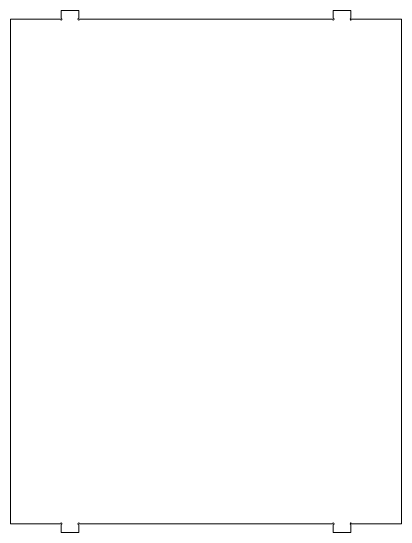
# Model space of a CAD drawing. Header units: inches. Extents: x 0 to 553, y 0 to 300.
# Drawn here: x 332.6 to 552.8, y 3 to 297 of the extents above; entities that cross this region are included whole.
import ezdxf

# ---------------------------------------------------------------- set-up
doc = ezdxf.new("R2010")
doc.units = ezdxf.units.IN
doc.header["$MEASUREMENT"] = 0
doc.layers.add('svg2', color=7, linetype='Continuous')

# ---------------------------------------------------------------- blocks, each defined once
blk = doc.blocks.new('block 4')
at = {"layer": 'svg2', "color": 179, "lineweight": 5, "true_color": 0x1f1a17}
blk.add_open_spline([(524.83, 8.03), (524.83, 8.3), (524.6, 8.53), (524.33, 8.53), (524.05, 8.53), (523.83, 8.3), (523.83, 8.03), (523.83, 7.75), (524.05, 7.53), (524.33, 7.53), (524.33, 7.53), (524.33, 3.03), (524.33, 3.03), (524.33, 3.03), (514.33, 3.03), (514.33, 3.03), (514.33, 3.03), (514.33, 7.53), (514.33, 7.53), (514.6, 7.53), (514.83, 7.75), (514.83, 8.03), (514.83, 8.3), (514.6, 8.53), (514.33, 8.53), (514.05, 8.53), (513.82, 8.3), (513.82, 8.03), (513.82, 8.03), (511.33, 8.03), (511.33, 8.03), (511.33, 8.03), (374.07, 8.03), (374.07, 8.03), (374.07, 8.03), (373.07, 8.03), (373.07, 8.03), (373.07, 8.03), (371.57, 8.03), (371.57, 8.03), (371.57, 8.3), (371.34, 8.53), (371.07, 8.53), (370.79, 8.53), (370.57, 8.3), (370.57, 8.03), (370.57, 7.75), (370.79, 7.53), (371.07, 7.53), (371.07, 7.53), (371.07, 3.03), (371.07, 3.03), (371.07, 3.03), (361.07, 3.03), (361.07, 3.03), (361.07, 3.03), (361.07, 7.53), (361.07, 7.53), (361.34, 7.53), (361.57, 7.75), (361.57, 8.03), (361.57, 8.3), (361.34, 8.53), (361.07, 8.53), (360.79, 8.53), (360.57, 8.3), (360.57, 8.03), (360.57, 8.03), (356.07, 8.03), (356.07, 8.03), (356.07, 8.03), (332.58, 8.03), (332.58, 8.03), (332.58, 8.03), (332.58, 292.03), (332.58, 292.03), (332.58, 292.03), (356.07, 292.03), (356.07, 292.03), (356.07, 292.03), (360.57, 292.03), (360.57, 292.03), (360.57, 291.75), (360.79, 291.53), (361.07, 291.53), (361.34, 291.53), (361.57, 291.75), (361.57, 292.03), (361.57, 292.3), (361.34, 292.53), (361.07, 292.53), (361.07, 292.53), (361.07, 297.03), (361.07, 297.03), (361.07, 297.03), (371.07, 297.03), (371.07, 297.03), (371.07, 297.03), (371.07, 292.53), (371.07, 292.53), (370.79, 292.53), (370.57, 292.3), (370.57, 292.03), (370.57, 291.75), (370.79, 291.53), (371.07, 291.53), (371.34, 291.53), (371.57, 291.75), (371.57, 292.03), (371.57, 292.03), (373.07, 292.03), (373.07, 292.03), (373.07, 292.03), (374.07, 292.03), (374.07, 292.03), (374.07, 292.03), (511.33, 292.03), (511.33, 292.03), (511.33, 292.03), (513.82, 292.03), (513.82, 292.03), (513.82, 291.75), (514.05, 291.53), (514.33, 291.53), (514.6, 291.53), (514.83, 291.75), (514.83, 292.03), (514.83, 292.3), (514.6, 292.53), (514.33, 292.53), (514.33, 292.53), (514.33, 297.03), (514.33, 297.03), (514.33, 297.03), (524.33, 297.03), (524.33, 297.03), (524.33, 297.03), (524.33, 292.53), (524.33, 292.53), (524.05, 292.53), (523.83, 292.3), (523.83, 292.03), (523.83, 291.75), (524.05, 291.53), (524.33, 291.53), (524.6, 291.53), (524.83, 291.75), (524.83, 292.03), (524.83, 292.03), (552.82, 292.03), (552.82, 292.03), (552.82, 292.03), (552.82, 8.03), (552.82, 8.03), (552.82, 8.03), (524.83, 8.03), (524.83, 8.03)], degree=3, knots=[0, 0, 0, 0, 1, 1, 1, 2, 2, 2, 3, 3, 3, 4, 4, 4, 5, 5, 5, 6, 6, 6, 7, 7, 7, 8, 8, 8, 9, 9, 9, 10, 10, 10, 11, 11, 11, 12, 12, 12, 13, 13, 13, 14, 14, 14, 15, 15, 15, 16, 16, 16, 17, 17, 17, 18, 18, 18, 19, 19, 19, 20, 20, 20, 21, 21, 21, 22, 22, 22, 23, 23, 23, 24, 24, 24, 25, 25, 25, 26, 26, 26, 27, 27, 27, 28, 28, 28, 29, 29, 29, 30, 30, 30, 31, 31, 31, 32, 32, 32, 33, 33, 33, 34, 34, 34, 35, 35, 35, 36, 36, 36, 37, 37, 37, 38, 38, 38, 39, 39, 39, 40, 40, 40, 41, 41, 41, 42, 42, 42, 43, 43, 43, 44, 44, 44, 45, 45, 45, 46, 46, 46, 47, 47, 47, 48, 48, 48, 49, 49, 49, 50, 50, 50, 51, 51, 51, 52, 52, 52, 52], dxfattribs=at)

msp = doc.modelspace()

# ---------------------------------------------------------------- block references
at = {"layer": 'svg2'}
msp.add_blockref('block 4', (0, 0), dxfattribs=at)

doc.saveas('drawing.dxf')
